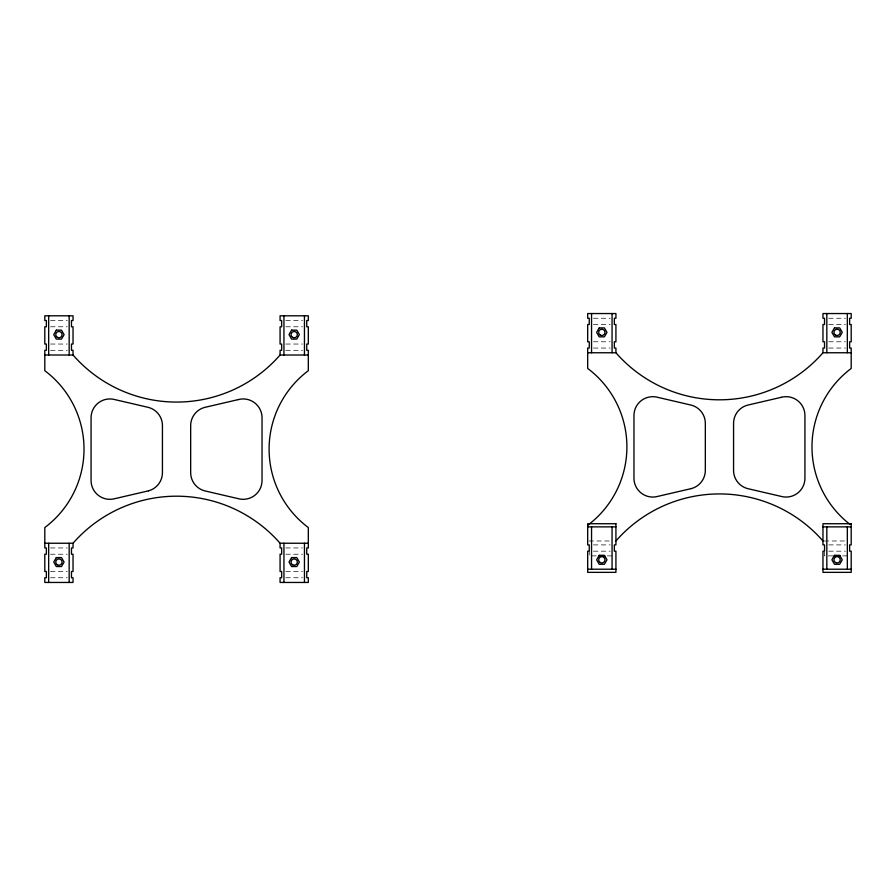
<?xml version="1.0" encoding="UTF-8"?>
<svg xmlns="http://www.w3.org/2000/svg" width="896" height="896" viewBox="0 0 896 896"><rect width="100%" height="100%" fill="white"/><g stroke="black" fill="none" stroke-linecap="round" stroke-linejoin="round"><path stroke-width="0.67" stroke-dasharray="4.48 3.36" d="M593.443 318.248L610.176 318.248M828.722 318.248L845.443 318.248M50.557 320.51L67.278 320.51M285.824 320.51L302.557 320.51M593.443 324.531L610.176 324.531M828.722 324.531L845.443 324.531M50.557 326.782L67.278 326.782M285.824 326.782L302.557 326.782M593.443 341.779L610.176 341.779M828.722 341.779L845.443 341.779M50.557 344.042L67.278 344.042M285.824 344.042L302.557 344.042M593.443 348.051L610.176 348.051M828.722 348.051L845.443 348.051M50.557 350.314L67.278 350.314M285.824 350.314L302.557 350.314M589.03 540.982L610.546 540.982M824.309 540.982L845.824 540.982M593.443 544.902L610.176 544.902M828.722 544.902L845.443 544.902M50.557 547.949L67.278 547.949M285.824 547.949L302.557 547.949M593.443 551.174L610.176 551.174M828.722 551.174L845.443 551.174M50.557 554.221L67.278 554.221M285.824 554.221L302.557 554.221M596.232 555.878L589.254 555.878L589.254 551.174M607.387 555.878L612.965 555.878M832.798 555.878L824.533 555.878L824.533 551.174M842.666 555.878L848.232 555.878M50.557 571.469L67.278 571.469M285.824 571.469L302.557 571.469M50.557 577.752L67.278 577.752M285.824 577.752L302.557 577.752"/><path stroke-width="1.34" d="M587.686 352.755L615.922 352.755A137.402 137.402 0 0 0 822.965 352.755L851.2 352.755M44.8 355.018L73.035 355.018A137.402 137.402 0 0 0 280.078 355.018L308.314 355.018M587.686 526.87L615.922 526.87M822.965 526.87L851.2 526.87M44.8 543.245L73.035 543.245A137.402 137.402 0 0 1 280.078 543.245L308.314 543.245M598.898 555.878L604.722 555.878M834.176 555.878L840 555.878M587.686 569.218L615.922 569.218M822.965 569.218L851.2 569.218M847.336 313.544L847.336 352.755M847.336 526.87L847.336 569.218M826.829 313.544L826.829 352.755M826.829 526.87L826.829 569.218M822.965 352.755L822.965 348.051L824.533 348.051L824.533 341.779L822.965 341.779L822.965 324.531L824.533 324.531L824.533 318.248L822.965 318.248L822.965 313.544L851.2 313.544L851.2 318.248L849.632 318.248L849.632 324.531L851.2 324.531L851.2 341.779L849.632 341.779L849.632 348.051L851.2 348.051L851.2 368.446A98.034 98.034 0 0 0 850.102 524.462M615.922 352.755L615.922 348.051L614.354 348.051L614.354 341.779L615.922 341.779L615.922 324.531L614.354 324.531L614.354 318.248L615.922 318.248L615.922 313.544L587.686 313.544L587.686 318.248L589.254 318.248L589.254 324.531L587.686 324.531L587.686 341.779L589.254 341.779L589.254 348.051L587.686 348.051L587.686 368.446A98.034 98.034 0 0 1 587.686 525.302M612.058 313.544L612.058 352.755M612.058 526.87L612.058 569.218M591.55 313.544L591.55 352.755M591.55 526.87L591.55 569.218M304.45 315.806L304.45 355.018M304.45 543.245L304.45 582.456M283.942 315.806L283.942 355.018M283.942 543.245L283.942 582.456M280.078 355.018L280.078 350.314L281.646 350.314L281.646 344.042L280.078 344.042L280.078 326.782L281.646 326.782L281.646 320.51L280.078 320.51L280.078 315.806L308.314 315.806L308.314 320.51L306.746 320.51L306.746 326.782L308.314 326.782L308.314 344.042L306.746 344.042L306.746 350.314L308.314 350.314L308.314 370.698A98.034 98.034 0 0 0 308.314 527.554L308.314 547.949L306.746 547.949L306.746 554.221L308.314 554.221L308.314 571.469L306.746 571.469L306.746 577.752L308.314 577.752L308.314 582.456L280.078 582.456L280.078 577.752L281.646 577.752L281.646 571.469L280.078 571.469L280.078 554.221L281.646 554.221L281.646 547.949L280.078 547.949L280.078 543.245M73.035 355.018L73.035 350.314L71.467 350.314L71.467 344.042L73.035 344.042L73.035 326.782L71.467 326.782L71.467 320.51L73.035 320.51L73.035 315.806L44.8 315.806L44.8 320.51L46.368 320.51L46.368 326.782L44.8 326.782L44.8 344.042L46.368 344.042L46.368 350.314L44.8 350.314L44.8 370.698A98.034 98.034 0 0 1 44.8 527.554L44.8 547.949L46.368 547.949L46.368 554.221L44.8 554.221L44.8 571.469L46.368 571.469L46.368 577.752L44.8 577.752L44.8 582.456L73.035 582.456L73.035 577.752L71.467 577.752L71.467 571.469L73.035 571.469L73.035 554.221L71.467 554.221L71.467 547.949L73.035 547.949L73.035 543.245M69.171 315.806L69.171 355.018M69.171 543.245L69.171 582.456M48.664 315.806L48.664 355.018M48.664 543.245L48.664 582.456M615.922 540.982A137.402 137.402 0 0 1 822.965 540.982M56.325 330.142L53.738 334.622L56.325 339.114L61.499 339.114L64.098 334.622L61.499 330.142L56.325 330.142M56.325 557.581L53.738 562.061L56.325 566.541L61.499 566.541L64.098 562.061L61.499 557.581L56.325 557.581M291.603 330.142L289.016 334.622L291.603 339.114L296.778 339.114L299.365 334.622L296.778 330.142L291.603 330.142M291.603 557.581L289.016 562.061L291.603 566.541L296.778 566.541L299.365 562.061L296.778 557.581L291.603 557.581M599.222 327.891L596.635 332.371L599.222 336.851L604.397 336.851L606.984 332.371L604.397 327.891L599.222 327.891M599.222 555.318L596.635 559.81L599.222 564.29L604.397 564.29L606.984 559.81L604.397 555.318L599.222 555.318M834.501 327.891L831.902 332.371L834.501 336.851L839.675 336.851L842.262 332.371L839.675 327.891L834.501 327.891M834.501 555.318L831.902 559.81L834.501 564.29L839.675 564.29L842.262 559.81L839.675 555.318L834.501 555.318M238.347 399.582L204.624 407.422A18.827 18.827 0 0 0 190.669 425.6L190.669 472.651A18.827 18.827 0 0 0 204.624 490.84L238.347 498.68A18.827 18.827 0 0 0 262.035 480.502L262.035 417.76A18.827 18.827 0 0 0 238.347 399.582M148.49 490.84L114.766 498.68A18.827 18.827 0 0 1 91.067 480.502L91.067 417.76A18.827 18.827 0 0 1 114.766 399.582L148.49 407.422A18.827 18.827 0 0 1 162.434 425.6L162.434 472.651A18.827 18.827 0 0 1 148.49 490.84M781.234 397.32L747.51 405.16A18.827 18.827 0 0 0 733.566 423.349L733.566 470.4A18.827 18.827 0 0 0 747.51 488.578L781.234 496.418A18.827 18.827 0 0 0 804.933 478.24L804.933 415.498A18.827 18.827 0 0 0 781.234 397.32M691.376 488.578L657.653 496.418A18.827 18.827 0 0 1 633.965 478.24L633.965 415.498A18.827 18.827 0 0 1 657.653 397.32L691.376 405.16A18.827 18.827 0 0 1 705.331 423.349L705.331 470.4A18.827 18.827 0 0 1 691.376 488.578M615.922 523.723L587.686 523.723L587.686 544.902L589.254 544.902L589.254 551.174L587.686 551.174L587.686 572.354L615.922 572.354L615.922 551.174L614.354 551.174L614.354 544.902L615.922 544.902L615.922 523.723M851.2 523.723L822.965 523.723L822.965 544.902L824.533 544.902L824.533 551.174L822.965 551.174L822.965 572.354L851.2 572.354L851.2 551.174L849.632 551.174L849.632 544.902L851.2 544.902L851.2 523.723M835.52 562.52A3.136 3.136 0 0 0 840.224 559.81A3.136 3.136 0 0 0 835.52 557.088A3.136 3.136 0 0 0 835.52 562.52M835.52 335.082A3.136 3.136 0 0 0 840.224 332.371A3.136 3.136 0 0 0 835.52 329.65A3.136 3.136 0 0 0 835.52 335.082M600.242 562.52A3.136 3.136 0 0 0 604.946 559.81A3.136 3.136 0 0 0 600.242 557.088A3.136 3.136 0 0 0 600.242 562.52M600.242 335.082A3.136 3.136 0 0 0 604.946 332.371A3.136 3.136 0 0 0 600.242 329.65A3.136 3.136 0 0 0 600.242 335.082M57.344 564.782A3.136 3.136 0 0 0 62.059 562.061A3.136 3.136 0 0 0 57.344 559.35A3.136 3.136 0 0 0 57.344 564.782M57.344 337.344A3.136 3.136 0 0 0 62.059 334.622A3.136 3.136 0 0 0 57.344 331.912A3.136 3.136 0 0 0 57.344 337.344M292.622 337.344A3.136 3.136 0 0 0 297.326 334.622A3.136 3.136 0 0 0 292.622 331.912A3.136 3.136 0 0 0 292.622 337.344M292.622 564.782A3.136 3.136 0 0 0 297.326 562.061A3.136 3.136 0 0 0 292.622 559.35A3.136 3.136 0 0 0 292.622 564.782"/></g></svg>
